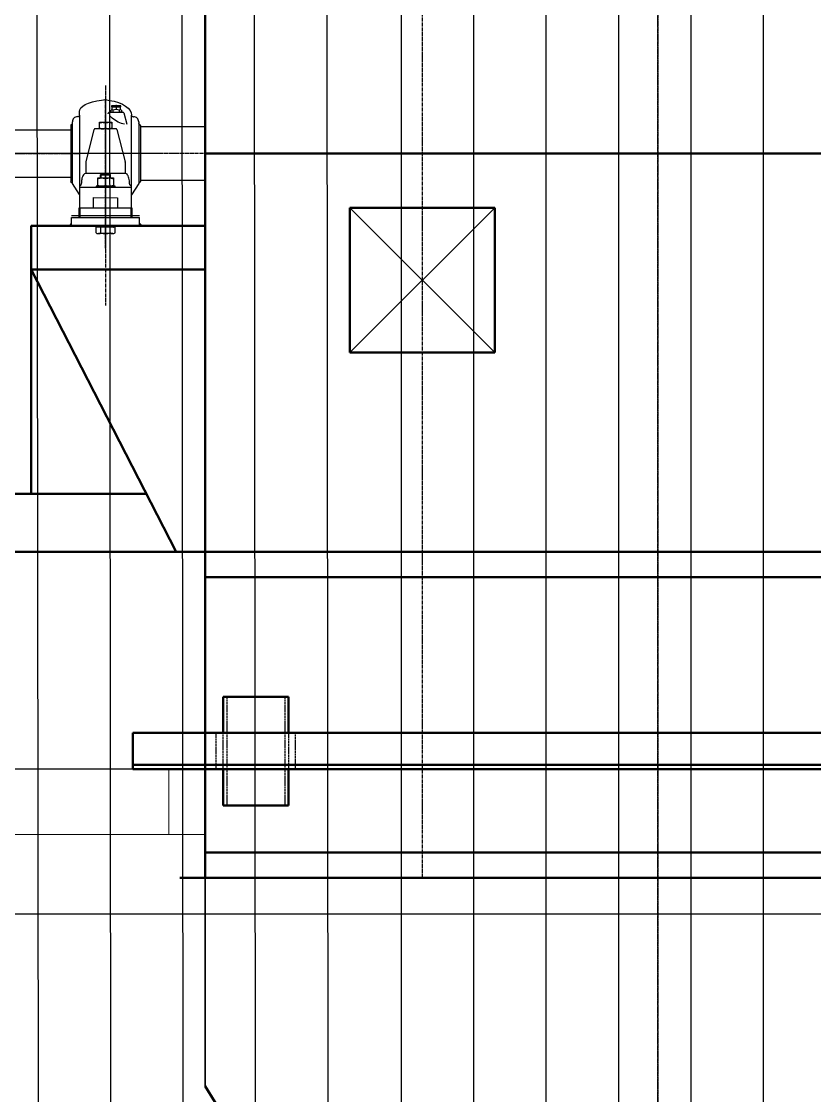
# Model space of a CAD drawing. Header units: millimetres. Extents: x -1263456 to 2767218, y -83310 to 50301.
# Drawn here: x 1100702 to 1102893, y -24331 to -21365 of the extents above; entities that cross this region are included whole.
import ezdxf

# ---------------------------------------------------------------- set-up
doc = ezdxf.new("R2010")
doc.units = ezdxf.units.MM
for name, pattern in [('AM_DIN_G_W050', [13.75, 9.75, -1.5, 1, -1.5]), ('AM_ISO02W050', [7.5, 6, -1.5]), ('AM_ISO08W050', [18, 12, -1.5, 3, -1.5]), ('gen7', [13.75, 9.75, -1.5, 1, -1.5]), ('GEN7A', [6.875, 4.75, -0.875, 0.375, -0.875])]:
    doc.linetypes.add(name, pattern=pattern)
doc.layers.get('0').update_dxf_attribs({"color": 255, "lineweight": 50})
for name, color, linetype in [('0N', 7, 'Continuous'), ('11', 7, 'Continuous'), ('3', 11, 'Continuous'), ('7', 4, 'gen7'), ('7A', 4, 'GEN7A'), ('P-AM_7', 2, 'AM_DIN_G_W050'), ('VOLL14', 7, 'Continuous'), ('VOLL2-5', 7, 'Continuous'), ('VOLL7', 7, 'Continuous')]:
    doc.layers.add(name, color=color, linetype=linetype)
for name, color, linetype, lineweight in [('AM_0', 7, 'Continuous', 50), ('AM_6', 2, 'Continuous', 35), ('AM_7', 4, 'AM_ISO08W050', 25), ('AM_8', 1, 'Continuous', 25), ('P-AM_0', 7, 'Continuous', 50), ('P-AM_3', 6, 'AM_ISO02W050', 25), ('P-AM_4', 3, 'Continuous', 15)]:
    doc.layers.add(name, color=color, linetype=linetype, lineweight=lineweight)

# ---------------------------------------------------------------- blocks, each defined once
blk = doc.blocks.new('HEADTFV_900_1005_320_BWZ')
at = {"layer": 'AM_7'}
blk.add_line((650, 1392.6), (650, -3145.4), dxfattribs=at)
at = {"layer": 'P-AM_0'}
for p, q in [((-600, 1110), (-600, -1100)), ((1900, 0), (-600, 0)), ((-200, -150), (-200, -550)), ((200, -150), (-200, -150)), ((200, -550), (200, -150)), ((-200, -550), (200, -550)), ((1980, -1100), (-680, -1100)), ((-600, -1100), (-600, -1170)), ((1900, -1170), (-600, -1170)), ((-600, -1170), (-600, -2000)), ((1900, -1930), (-600, -1930)), ((1970, -2000), (-670, -2000))]:
    blk.add_line(p, q, dxfattribs=at)
at = {"layer": 'P-AM_4'}
for p, q in [((-200, -550), (200, -150)), ((200, -550), (-200, -150))]:
    blk.add_line(p, q, dxfattribs=at)
at = {"layer": 'P-AM_7'}
blk.add_line((0, -2000), (0, 1210), dxfattribs=at)
blk = doc.blocks.new('HEADGUIDETFV')
at = {"layer": 'P-AM_0'}
for p, q in [((-550, 200), (-370, 200)), ((-550, 100), (-550, 200)), ((-370, 200), (-370, 100)), ((1850, 200), (1670, 200)), ((1670, 200), (1670, 100)), ((1850, 100), (1850, 200)), ((2100, 100), (-800, 100)), ((-800, 100), (-800, 0)), ((2100, 0), (2100, 100)), ((-800, 12), (2100, 12)), ((-550, 0), (-550, -100)), ((-370, -100), (-370, 0)), ((1670, -100), (1670, 0)), ((1850, 0), (1850, -100)), ((-800, 0), (2100, 0)), ((-550, -100), (-370, -100)), ((1850, -100), (1670, -100))]:
    blk.add_line(p, q, dxfattribs=at)
at = {"layer": 'P-AM_3'}
for p, q in [((-540, 200), (-540, -100)), ((-380, 200), (-380, -100)), ((1680, 200), (1680, -100)), ((1840, 200), (1840, -100)), ((-570, 100), (-570, 0)), ((-550, 100), (-570, 100)), ((-550, 0), (-550, 100)), ((-350, 100), (-370, 100)), ((-370, 100), (-370, 0)), ((-350, 0), (-350, 100)), ((1650, 0), (1650, 100)), ((1650, 100), (1670, 100)), ((1670, 100), (1670, 0)), ((1850, 0), (1850, 100)), ((1850, 100), (1870, 100)), ((1870, 100), (1870, 0)), ((-570, 0), (-550, 0)), ((-370, 0), (-350, 0)), ((1670, 0), (1650, 0)), ((1870, 0), (1850, 0))]:
    blk.add_line(p, q, dxfattribs=at)
blk = doc.blocks.new('HEADPLATFORMTFV')
at = {"layer": 'P-AM_4'}
for p, q in [((-1665, 0), (-600, 0)), ((-700, 0), (-700, -180)), ((-600, -180), (-1665, -180.1))]:
    blk.add_line(p, q, dxfattribs=at)
blk = doc.blocks.new('gearbox with bearing')
for p, q in [((-676.2, 147.2), (-665, 148.6)), ((-665, 148.6), (-665, 148.6)), ((-665, 148.6), (-654, 146.6)), ((-665, 148.6), (-665, 148.6)), ((-736.9, 115.8), (-736, 120.6)), ((-736, 120.6), (-733.1, 125.5)), ((-733.1, 125.5), (-728.1, 130.3)), ((-728.1, 130.3), (-720.9, 134.9)), ((-720.9, 134.9), (-711.7, 139.1)), ((-711.7, 139.1), (-700.9, 142.6)), ((-700.9, 142.6), (-688.8, 145.3)), ((-688.8, 145.3), (-676.2, 147.2)), ((-654, 146.6), (-641.4, 144.2)), ((-641.4, 144.2), (-629.4, 140.6)), ((-629.4, 140.6), (-618.6, 136.1)), ((-618.6, 136.1), (-609.5, 130.8)), ((-609.5, 130.8), (-602.4, 124.9)), ((-602.4, 124.9), (-597.4, 118.6)), ((-597.4, 118.6), (-594.5, 112.3)), ((-742.5, 101.7), (-741.6, 101.7)), ((-737, 105.6), (-737, -113.5)), ((-736.9, 106.4), (-736.9, 115.8)), ((-657.6, 109.8), (-657.4, 110.5)), ((-657.6, 109.1), (-657.6, 109.8)), ((-657.4, 110.5), (-657.2, 111.2)), ((-657.2, 111.2), (-656.9, 111.9)), ((-656.9, 111.9), (-656.5, 112.4)), ((-656.5, 112.4), (-656, 113)), ((-656, 113), (-655.5, 113.3)), ((-655.5, 113.3), (-654.9, 113.6)), ((-654.9, 113.6), (-654.4, 113.8)), ((-654.4, 113.8), (-653.8, 113.8)), ((-653.8, 113.8), (-617.1, 113.8)), ((-650.3, 100.8), (-653.8, 104.4)), ((-646.6, 97.5), (-650.3, 100.8)), ((-642.7, 94.4), (-646.6, 97.5)), ((-638.6, 91.5), (-642.7, 94.4)), ((-634.4, 88.9), (-638.6, 91.5)), ((-614.8, 112.1), (-605.9, 80.9)), ((-594.5, 112.3), (-593.6, 106.2)), ((-593.5, -114.4), (-593.5, 105.4)), ((-588.9, 101.5), (-587.5, 101.5)), ((-587.5, 101.5), (-587.5, 101.5)), ((-985.8, 65.1), (-761.3, 65.1)), ((-761.3, 77.6), (-761.3, -77.4)), ((-756.6, 80), (-759, 80)), ((-756.6, 84.7), (-756.6, 87.6)), ((-756.6, -82.1), (-756.6, 84.7)), ((-719, -23.1), (-696, 66.4)), ((-636.3, 68.1), (-693.6, 68.1)), ((-630.1, 86.7), (-634.4, 88.9)), ((-634, 66.2), (-611, -23.3)), ((-625.7, 84.7), (-630.1, 86.7)), ((-621.3, 83.1), (-625.7, 84.7)), ((-616.9, 81.9), (-621.3, 83.1)), ((-612.5, 80.9), (-616.9, 81.9)), ((-573.4, 87.4), (-573.4, 82.7)), ((-573.4, 84.5), (-573.4, -82.3)), ((-573.4, 82.7), (-573.4, 84.5)), ((-573.4, 82.7), (-573.4, 82.7)), ((-573.4, 79.8), (-571, 79.8)), ((-568.7, 77.4), (-568.7, -77.6)), ((-568.5, 74), (-390, 74)), ((-719, -55), (-719, -23.7)), ((-611, -23.9), (-611, -55.2)), ((-724.5, -57.4), (-726.2, -59.4)), ((-722.7, -56), (-724.5, -57.4)), ((-720.8, -55.3), (-722.7, -56)), ((-719, -55), (-720.8, -55.3)), ((-611, -55.2), (-719, -55)), ((-609.2, -55.5), (-611, -55.2)), ((-607.5, -56.3), (-609.2, -55.5)), ((-605.7, -57.6), (-607.5, -56.3)), ((-604.1, -59.6), (-605.7, -57.6)), ((-985.8, -65.1), (-761.3, -65.1)), ((-759, -79.8), (-756.6, -79.8)), ((-756.6, -83.2), (-756.6, -82.1)), ((-737, -113.5), (-756.6, -83.2)), ((-734.5, -88.6), (-735.3, -89.3)), ((-733.7, -87.7), (-734.5, -88.6)), ((-733, -86.5), (-733.7, -87.7)), ((-732.4, -85.1), (-733, -86.5)), ((-731.9, -83.5), (-732.4, -85.1)), ((-731.6, -81.8), (-731.9, -83.5)), ((-731.4, -80.1), (-731.6, -81.8)), ((-731.3, -78.5), (-731.4, -80.1)), ((-731.2, -75.1), (-731.3, -78.5)), ((-730.8, -71.6), (-731.2, -75.1)), ((-730.1, -68.1), (-730.8, -71.6)), ((-729, -64.9), (-730.1, -68.1)), ((-727.7, -61.9), (-729, -64.9)), ((-726.2, -59.4), (-727.7, -61.9)), ((-602.6, -62.1), (-604.1, -59.6)), ((-601.3, -65.1), (-602.6, -62.1)), ((-600.4, -68.3), (-601.3, -65.1)), ((-599.7, -71.8), (-600.4, -68.3)), ((-599.3, -75.3), (-599.7, -71.8)), ((-599.1, -78.7), (-599.3, -75.3)), ((-599.1, -80.3), (-599.1, -78.7)), ((-598.9, -82), (-599.1, -80.3)), ((-598.6, -83.7), (-598.9, -82)), ((-598.1, -85.3), (-598.6, -83.7)), ((-597.5, -86.7), (-598.1, -85.3)), ((-596.8, -87.9), (-597.5, -86.7)), ((-596, -88.8), (-596.8, -87.9)), ((-595.2, -89.5), (-596, -88.8)), ((-573.4, -83.4), (-593.5, -114.4)), ((-571, -80), (-573.4, -80)), ((-573.4, -82.3), (-573.4, -83.4)), ((-568.5, -74), (-390, -74)), ((-736.2, -89.7), (-737, -89.8)), ((-593.5, -94), (-737, -93.8)), ((-737, -93.8), (-737, -150.2)), ((-735.3, -89.3), (-736.2, -89.7)), ((-594.3, -89.9), (-595.2, -89.5)), ((-593.5, -90), (-594.3, -89.9)), ((-593.5, -150.4), (-593.5, -94)), ((-697.9, -122), (-632.1, -122.2)), ((-697.9, -150.2), (-697.9, -122)), ((-632.1, -122.2), (-632.1, -150.4)), ((-758.9, -200), (-758.9, -176.6)), ((-758.9, -176.6), (-570.9, -176.6)), ((-737, -150.2), (-593.5, -150.4)), ((-570.9, -200), (-570.9, -176.6)), ((-758.9, -200), (-570.9, -200))]:
    blk.add_line(p, q)
for centre, radius, start, end in [((-742.5, 87.6), 14.1, 89.9925, 179.9967), ((-741.6, 106.4), 4.68, 270.1368, 0.2461), ((-617.2, 111.4), 2.49, 17.3479, 87.1932), ((-588.9, 106.2), 4.68, 179.4132, 270.2091), ((-587.5, 87.4), 14.1, 359.972, 90.0187), ((-758.9, 77.6), 2.39, 91.9851, 179.1925), ((-693.8, 65.8), 2.28, 87.2412, 166.4646), ((-636.5, 65.6), 2.52, 13.4347, 86.367), ((-571.1, 77.4), 2.46, 0.7979, 87.4703), ((-614.2, -23.8), 3.28, 359.4022, 8.4008), ((-759, -77.4), 2.37, 179.9723, 269.4374), ((-571, -77.6), 2.4, 269.9694, 358.8855)]:
    blk.add_arc(centre, radius, start, end)
blk.add_point((-665, 148.6))
for points in [[(-758.9, -200), (-768, -200), (-758.9, -190.1)], [(-571.1, -200), (-562, -200), (-571.1, -190.1)]]:
    blk.add_solid(points)
at = {"layer": '0N'}
for p, q in [((-691.2, -219.1), (-691.2, -203.3)), ((-686.3, -203.3), (-691.2, -203.3)), ((-643.5, -203.3), (-686.3, -203.3)), ((-686.1, -203.1), (-686.1, -203.1)), ((-685.8, -202.8), (-679.8, -202.8)), ((-679.8, -202.8), (-650.1, -202.8)), ((-678.1, -219.1), (-678.1, -203.3)), ((-651.8, -219.1), (-651.8, -203.3)), ((-650.1, -202.8), (-644, -202.8)), ((-643.8, -203.1), (-643.8, -203.1)), ((-638.6, -203.3), (-643.5, -203.3)), ((-638.6, -219.1), (-638.6, -203.3)), ((-645.2, -221.3), (-684.6, -221.3))]:
    blk.add_line(p, q, dxfattribs=at)
for centre, radius, start, end in [((-686.3, -203.1), 0.247, 270, 0), ((-686.3, -203.1), 0.247, 270, 0), ((-685.8, -203.1), 0.247, 90, 180), ((-644, -203.1), 0.247, 0, 90), ((-643.5, -203.1), 0.247, 180, 270), ((-684.6, -210.6), 10.7, 232.1211, 270), ((-684.6, -210.6), 10.7, 270, 307.8789), ((-664.9, -181.9), 39.4, 250.5288, 289.4712), ((-645.2, -210.6), 10.7, 232.1211, 270), ((-645.2, -210.6), 10.7, 270, 307.8789)]:
    blk.add_arc(centre, radius, start, end, dxfattribs=at)
at = {"layer": '3'}
blk.add_line((-758.9, -171.7), (-570.9, -171.7), dxfattribs=at)
at = {"layer": '7'}
blk.add_line((-512, 0), (-888, 0), dxfattribs=at)
at = {"layer": '7A'}
blk.add_line((-665, 187.4), (-665, -253.7), dxfattribs=at)
at = {"layer": 'AM_0'}
for p, q in [((-736.5, -150.4), (-736.5, -176.6)), ((-593.5, -150.4), (-593.5, -176.6))]:
    blk.add_line(p, q, dxfattribs=at)
at = {"layer": 'AM_7'}
blk.add_line((-933.8, 0), (-736.7, 0), dxfattribs=at)
at = {"layer": 'P-AM_7'}
for p, q in [((-665, 150), (-665, -300)), ((-665, -261.1), (-665, 147.5))]:
    blk.add_line(p, q, dxfattribs=at)
at = {"layer": 'VOLL14'}
for p, q in [((-681.9, 86), (-648.1, 86)), ((-681.9, 68.1), (-681.9, 86)), ((-681.9, 84.1), (-680.3, 84.7)), ((-681.9, 70), (-680.3, 69.4)), ((-680.3, 84.7), (-678.6, 85.3)), ((-680.3, 69.4), (-678.6, 68.8)), ((-678.6, 85.3), (-676.9, 85.7)), ((-678.6, 68.8), (-676.9, 68.4)), ((-676.9, 85.7), (-675.2, 85.9)), ((-676.9, 68.4), (-675.2, 68.2)), ((-675.2, 85.9), (-673.5, 86)), ((-675.2, 68.2), (-673.5, 68.1)), ((-673.5, 86), (-671.7, 85.9)), ((-673.5, 68.1), (-671.7, 68.2)), ((-671.7, 85.9), (-670, 85.7)), ((-671.7, 68.2), (-670, 68.4)), ((-670, 85.7), (-668.3, 85.3)), ((-670, 68.4), (-668.3, 68.8)), ((-668.3, 85.3), (-666.6, 84.7)), ((-668.3, 68.8), (-666.6, 69.4)), ((-666.6, 84.7), (-665, 84.1)), ((-666.6, 69.4), (-665, 70)), ((-665, 84.1), (-663.4, 84.7)), ((-665, 70), (-665, 84.1)), ((-665, 70), (-663.4, 69.4)), ((-663.4, 84.7), (-661.7, 85.3)), ((-663.4, 69.4), (-661.7, 68.8)), ((-661.7, 85.3), (-660, 85.7)), ((-661.7, 68.8), (-660, 68.4)), ((-660, 85.7), (-658.3, 85.9)), ((-660, 68.4), (-658.3, 68.2)), ((-658.3, 85.9), (-656.5, 86)), ((-658.3, 68.2), (-656.5, 68.1)), ((-656.5, 86), (-654.8, 85.9)), ((-656.5, 68.1), (-654.8, 68.2)), ((-654.8, 85.9), (-653.1, 85.7)), ((-654.8, 68.2), (-653.1, 68.4)), ((-653.1, 85.7), (-651.4, 85.3)), ((-653.1, 68.4), (-651.4, 68.8)), ((-651.4, 85.3), (-649.7, 84.7)), ((-651.4, 68.8), (-649.7, 69.4)), ((-649.7, 84.7), (-648.1, 84.1)), ((-649.7, 69.4), (-648.1, 70)), ((-648.1, 86), (-648.1, 68.1)), ((-679.1, -59.2), (-677.1, -57.2)), ((-679.1, -59.2), (-650.9, -59.2)), ((-679.1, -67.6), (-679.1, -59.2)), ((-652.9, -57.2), (-677.1, -57.2)), ((-650.9, -59.2), (-652.9, -57.2)), ((-650.9, -67.6), (-650.9, -59.2)), ((-686.6, -67.6), (-643.4, -67.6)), ((-686.6, -90.1), (-686.6, -67.6)), ((-686.6, -70), (-684.6, -69.1)), ((-686.6, -87.7), (-684.6, -88.5)), ((-684.6, -69.1), (-682.4, -68.5)), ((-684.6, -88.5), (-682.4, -89.2)), ((-682.4, -68.5), (-680.3, -68)), ((-680.3, -68), (-678, -67.7)), ((-678, -67.7), (-675.8, -67.6)), ((-675.8, -67.6), (-673.6, -67.7)), ((-673.6, -67.7), (-671.4, -68)), ((-671.4, -68), (-669.2, -68.5)), ((-669.2, -68.5), (-667.1, -69.1)), ((-669.2, -89.2), (-667.1, -88.5)), ((-667.1, -69.1), (-665, -70)), ((-667.1, -88.5), (-665, -87.7)), ((-665, -70), (-662.9, -69.1)), ((-665, -87.7), (-665, -70)), ((-665, -87.7), (-662.9, -88.5)), ((-662.9, -69.1), (-660.8, -68.5)), ((-662.9, -88.5), (-660.8, -89.2)), ((-660.8, -68.5), (-658.6, -68)), ((-658.6, -68), (-656.4, -67.7)), ((-656.4, -67.7), (-654.2, -67.6)), ((-654.2, -67.6), (-652, -67.7)), ((-652, -67.7), (-649.7, -68)), ((-649.7, -68), (-647.6, -68.5)), ((-647.6, -68.5), (-645.4, -69.1)), ((-647.6, -89.2), (-645.4, -88.5)), ((-645.4, -69.1), (-643.4, -70)), ((-645.4, -88.5), (-643.4, -87.7)), ((-643.4, -67.6), (-643.4, -90.1)), ((-638.7, -90.1), (-691.3, -90.1)), ((-691.3, -90.1), (-691.3, -93.9)), ((-682.4, -89.2), (-680.3, -89.7)), ((-680.3, -89.7), (-678, -90)), ((-678, -90), (-675.8, -90.1)), ((-675.8, -90.1), (-673.6, -90)), ((-673.6, -90), (-671.4, -89.7)), ((-671.4, -89.7), (-669.2, -89.2)), ((-660.8, -89.2), (-658.6, -89.7)), ((-658.6, -89.7), (-656.4, -90)), ((-656.4, -90), (-654.2, -90.1)), ((-654.2, -90.1), (-652, -90)), ((-652, -90), (-649.7, -89.7)), ((-649.7, -89.7), (-647.6, -89.2)), ((-638.7, -93.9), (-638.7, -90.1))]:
    blk.add_line(p, q, dxfattribs=at)
at = {"layer": 'VOLL2-5'}
for p, q in [((-649.6, 113.8), (-649.6, 119.5)), ((-648.2, 131.6), (-648.2, 128.8)), ((-622.8, 131.6), (-648.2, 131.6)), ((-648.2, 128.8), (-622.8, 128.8)), ((-646.8, 120.1), (-646.8, 128.8)), ((-646.8, 128.8), (-624.3, 128.8)), ((-644.9, 119.5), (-644.9, 113.8)), ((-635.5, 128.8), (-635.5, 121.3)), ((-626.1, 113.8), (-626.1, 119.5)), ((-624.3, 128.8), (-624.3, 120.1)), ((-622.8, 128.8), (-622.8, 131.6)), ((-621.4, 119.5), (-621.4, 113.8)), ((-621.4, 113.8), (-626.1, 113.8))]:
    blk.add_line(p, q, dxfattribs=at)
for centre, radius, start, end in [((-647.2, 115.6), 4.47, 59.0898, 122.1252), ((-635.5, 96), 25.3, 68.1941, 111.8286), ((-635.6, 131.3), 1.06, 18.2712, 159.0298), ((-623.8, 115.5), 4.65, 59.0887, 120.097)]:
    blk.add_arc(centre, radius, start, end, dxfattribs=at)
at = {"layer": 'VOLL7'}
for p, q in [((-677.1, -67.6), (-677.1, -57.2)), ((-652.9, -67.6), (-652.9, -57.2))]:
    blk.add_line(p, q, dxfattribs=at)
blk = doc.blocks.new('gbe')
at = {"layer": '11'}
blk.add_blockref('gearbox with bearing', (0, 0), dxfattribs=at)
blk = doc.blocks.new('Bucket elevator123451')
at = {"layer": 'AM_0'}
blk.add_line((1126759.5, -23887.7), (1126209.5, -23004.7), dxfattribs=at)
at = {"layer": 'AM_6', "color": 2}
blk.add_line((1126209.5, -23004.7), (1126209.5, -22429.7), dxfattribs=at)
at = {"layer": 'P-AM_0'}
for q in [(1126129.5, -21529.7), (1125729.5, -21369.7)]:
    blk.add_line((1125729.5, -20749.7), q, dxfattribs=at)
for points in [[(1126209.5, -20629.7), (1125729.5, -20629.7), (1125729.5, -20749.7), (1126209.5, -20749.7)], [(1126129.5, -21529.7), (1125074.5, -21529.7), (1125074.5, -21369.7), (1126047.5, -21369.7)]]:
    blk.add_lwpolyline(points, dxfattribs=at)
at = {"layer": 'P-AM_7'}
for p, q in [((1125934.5, -20279.7), (1125934.5, -20849.7)), ((1126809.5, -20429.7), (1125084.5, -20429.7)), ((1126809.5, -20429.7), (1125784.5, -20429.7))]:
    blk.add_line(p, q, dxfattribs=at)
at = {"layer": 'AM_0'}
blk.add_blockref('gbe', (1126599.5, -20429.7), dxfattribs=at)
at = {"layer": 'P-AM_0'}
for name, p in [('HEADTFV_900_1005_320_BWZ', (1126809.5, -20429.7)), ('HEADGUIDETFV', (1126809.5, -22129.7)), ('HEADPLATFORMTFV', (1126809.5, -22129.7))]:
    blk.add_blockref(name, p, dxfattribs=at)
blk = doc.blocks.new('wew1333')
at = {"layer": 'AM_8'}
for p, q in [((348806.7, 123406.7, 0.1), (348817.2, 111753.2, 0)), ((349006.7, 123406.7, 0.1), (349017.2, 111652, 0)), ((349206.7, 123406.7, 0.1), (349217.2, 111542.2, 0)), ((349406.7, 123406.7, 0.1), (349417.2, 111423.9, 0)), ((349606.7, 123406.7, 0.1), (349617.2, 112024.7, -6.8)), ((349817.2, 123397.4, 0), (349817.2, 111991.8, -9.9)), ((350017.2, 123397.4, 0), (350017.2, 111850.4, -9.9)), ((350217.2, 123397.4, 0), (350217.2, 111709.5, -9.9)), ((350417.2, 123397.4, 0), (350417.2, 113062.5, -9.9)), ((350617.2, 123397.4, 0), (350617.2, 112950.5, -9.9)), ((350817.2, 123397.4, 0), (350817.2, 112867.4, -9.9))]:
    blk.add_line(p, q, dxfattribs=at)

msp = doc.modelspace()

# ---------------------------------------------------------------- linework, layer by layer
at = {"layer": 'AM_7'}
msp.add_line((1102459.5, -30650.4, 0.1), (1102459.5, -19061, 0.1), dxfattribs=at)
at = {"layer": 'AM_8'}
for p, q in [((1108934.9, -23429.7, 0.1), (1096784.9, -23429.7, 0.1)), ((1108934.9, -23829.7, 0.1), (1096784.9, -23829.7, 0.1))]:
    msp.add_line(p, q, dxfattribs=at)
at = {"layer": 'P-AM_7'}
for q in [(1102834.5, -21729.7, 0.1), (1103534.5, -21729.7, 0.1)]:
    msp.add_line((1101809.5, -21729.7, 0.1), q, dxfattribs=at)

# ---------------------------------------------------------------- block references
at = {"layer": 'AM_0'}
for name, p in [('wew1333', (751933.6, -139327.1, 0)), ('Bucket elevator123451', (-25000, -1300, 0.1))]:
    msp.add_blockref(name, p, dxfattribs=at)

doc.saveas('drawing.dxf')
